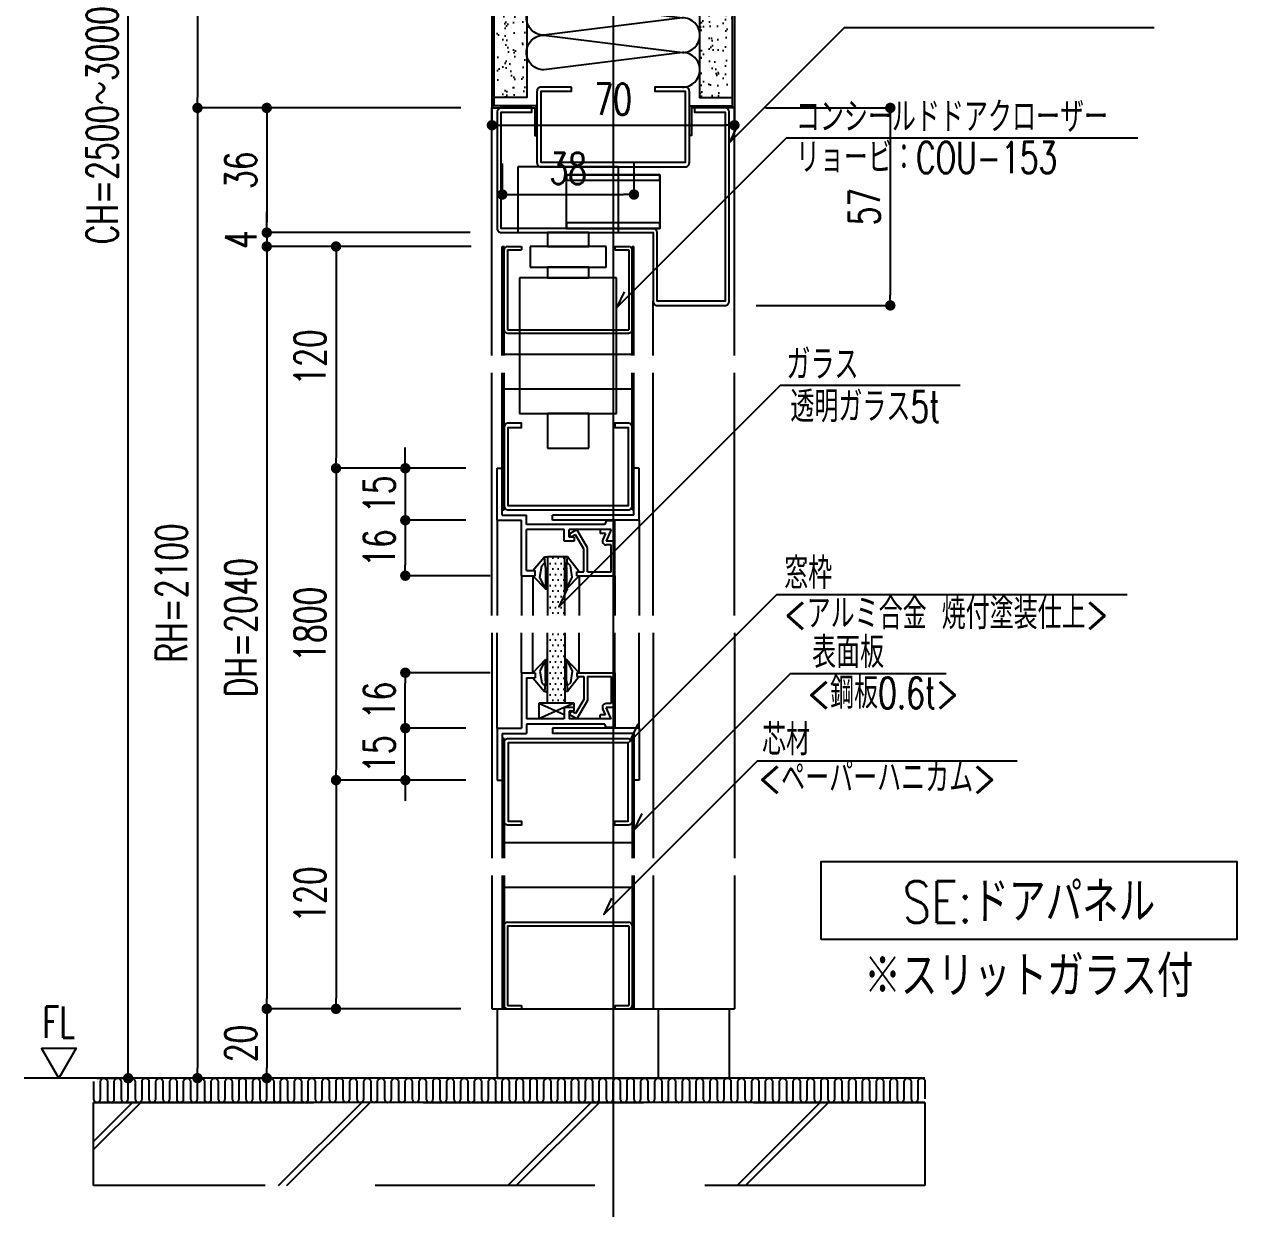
# Model space of a CAD drawing. Extents: x 21 to 47673, y 9 to 26406.
# Drawn here: x 20529.3 to 20879.3, y 17332.4 to 17676.6 of the extents above; entities that cross this region are included whole.
import ezdxf
from ezdxf.enums import TextEntityAlignment as Align

# ---------------------------------------------------------------- set-up
doc = ezdxf.new("R2010")
doc.units = 0
doc.header["$LTSCALE"] = 10
doc.header["$PDMODE"] = 35
doc.header["$PDSIZE"] = 5
doc.linetypes.add('HIDDEN', pattern=[9.525, 6.35, -3.175])
for name, color, linetype in [('_別途', 6, 'Continuous'), ('_基準', 1, 'Continuous'), ('_文字', 3, 'Continuous'), ('_製品', 4, 'Continuous'), ('_製品寸法', 9, 'Continuous')]:
    doc.layers.add(name, color=color, linetype=linetype)
doc.styles.add('OKAMURA', font='simplex8.shx', dxfattribs={"width": 0.7, "bigfont": 'BIGFONT.shx'})
doc.dimstyles.new('OKAMURA-003', dxfattribs={"dimscale": 3, "dimtxt": 3, "dimasz": 1, "dimexe": 0, "dimexo": 3, "dimgap": 1, "dimtad": 1, "dimdec": 3, "dimdsep": 46, "dimtxsty": 'OKAMURA', "dimblk1": 'DOT', "dimblk2": 'DOT', "dimsah": 1, "dimcen": 0, "dimclrd": 9, "dimclre": 9, "dimclrt": 3, "dimadec": 0, "dimazin": 0, "dimtfac": 1, "dimtdec": 3, "dimtix": 1, "dimtmove": 2, "dimatfit": 3, "dimldrblk": 'NONE', "dimfxl": 0, "dimtolj": 1, "dimarcsym": 0})
pattern_1 = [(127.5, (-4866.6654, -2716.763), (-4.8941324, -0.160003), [0, -3.8608, 0, -4.318, 0, -4.1275]), (97.5, (-4866.6654, -2716.763), (-7.168251, 4.495233), [0, -2.0828, 0, -3.4798, 0, -1.3335]), (57.5, (-4866.6654, -2719.887), (-0.014372, 7.9099237), [0, -1.27, 0, -4.572, 0, -5.969]), (47.5, (-4866.6654, -2719.887), (-2.229293, 7.6355645), [0, -0.635, 0, -2.9972, 0, -3.429])]

# ---------------------------------------------------------------- blocks, each defined once
blk = doc.blocks.new('_DOT')
at = {"color": 0, "linetype": 'ByBlock'}
blk.add_line((-0.5, 0), (-1, 0), dxfattribs=at)
at = {"color": 0, "linetype": 'ByBlock', "const_width": 0.5}
blk.add_lwpolyline([(-0.25, 0, 1), (0.25, 0, 1)], format="xyb", close=True, dxfattribs=at)
blk = doc.blocks.new('*D1811')
at = {"layer": '_製品寸法', "color": 9, "lineweight": -2, "transparency": 16777216}
for p, q in [((-43.4, 520), (-120, 520)), ((-120, 517), (-120, 283)), ((-44, 280), (-120, 280))]:
    blk.add_line(p, q, dxfattribs=at)
at = {"layer": 'Defpoints', "color": 0, "transparency": 16777216}
for p in [(-34.4, 520), (-120, 280), (-35, 280)]:
    blk.add_point(p, dxfattribs=at)
at = {"layer": '_製品寸法', "color": 9, "lineweight": -2, "transparency": 16777216, "xscale": 3, "yscale": 3, "zscale": 3}
for p, rotation in [((-120, 520), 90), ((-120, 280), 270)]:
    blk.add_blockref('_DOT', p, dxfattribs=dict(at, rotation=rotation))
blk = doc.blocks.new('_None')
blk = doc.blocks.new('*D1812')
at = {"layer": '_製品寸法', "color": 9, "lineweight": -2, "transparency": 16777216}
for p, q in [((-44, 280), (-120, 280)), ((-120, 277), (-120, 3)), ((-111, 0), (-120, 0))]:
    blk.add_line(p, q, dxfattribs=at)
at = {"layer": 'Defpoints', "color": 0, "transparency": 16777216}
for p in [(-35, 280), (-120, 0), (-120, 0)]:
    blk.add_point(p, dxfattribs=at)
at = {"layer": '_製品寸法', "color": 9, "lineweight": -2, "transparency": 16777216, "xscale": 3, "yscale": 3, "zscale": 3}
for p, rotation in [((-120, 280), 90), ((-120, 0), 270)]:
    blk.add_blockref('_DOT', p, dxfattribs=dict(at, rotation=rotation))
at = {"layer": '_製品寸法', "color": 3, "transparency": 16777216, "insert": (-127.5, 140), "char_height": 9, "attachment_point": 5, "rotation": 90, "style": 'OKAMURA'}
blk.add_mtext('\\A1;RH=2100', dxfattribs=at)
blk = doc.blocks.new('*D1813')
at = {"layer": '_製品寸法', "color": 9, "lineweight": -2, "transparency": 16777216}
for p, q in [((-41, 240), (-100, 240)), ((-100, 237), (-100, 23)), ((-44, 20), (-100, 20))]:
    blk.add_line(p, q, dxfattribs=at)
at = {"layer": 'Defpoints', "color": 0, "transparency": 16777216}
for p in [(-32, 240), (-100, 20), (-35, 20)]:
    blk.add_point(p, dxfattribs=at)
at = {"layer": '_製品寸法', "color": 9, "lineweight": -2, "transparency": 16777216, "xscale": 3, "yscale": 3, "zscale": 3}
for p, rotation in [((-100, 240), 90), ((-100, 20), 270)]:
    blk.add_blockref('_DOT', p, dxfattribs=dict(at, rotation=rotation))
at = {"layer": '_製品寸法', "color": 3, "transparency": 16777216, "insert": (-107.5, 130), "char_height": 9, "attachment_point": 5, "rotation": 90, "style": 'OKAMURA'}
blk.add_mtext('\\A1;DH=2040', dxfattribs=at)
blk = doc.blocks.new('*D1814')
at = {"layer": '_製品寸法', "color": 9, "lineweight": -2, "transparency": 16777216}
for p, q in [((-44, 20), (-100, 20)), ((-100, 17), (-100, 3)), ((-109, 0), (-100, 0))]:
    blk.add_line(p, q, dxfattribs=at)
at = {"layer": 'Defpoints', "color": 0, "transparency": 16777216}
for p in [(-35, 20), (-100, 0), (-100, 0)]:
    blk.add_point(p, dxfattribs=at)
at = {"layer": '_製品寸法', "color": 9, "lineweight": -2, "transparency": 16777216, "xscale": 3, "yscale": 3, "zscale": 3}
for p, rotation in [((-100, 20), 90), ((-100, 0), 270)]:
    blk.add_blockref('_DOT', p, dxfattribs=dict(at, rotation=rotation))
at = {"layer": '_製品寸法', "color": 3, "transparency": 16777216, "insert": (-107.5, 10), "char_height": 9, "attachment_point": 5, "rotation": 90, "style": 'OKAMURA'}
blk.add_mtext('\\A1;20', dxfattribs=at)
blk = doc.blocks.new('*D1815')
at = {"layer": '_製品寸法', "color": 9, "lineweight": -2, "transparency": 16777216}
for p, q in [((-44, 280), (-100, 280)), ((-100, 277), (-100, 247)), ((-41.3, 244), (-100, 244))]:
    blk.add_line(p, q, dxfattribs=at)
at = {"layer": 'Defpoints', "color": 0, "transparency": 16777216}
for p in [(-35, 280), (-100, 244), (-32.3, 244)]:
    blk.add_point(p, dxfattribs=at)
at = {"layer": '_製品寸法', "color": 9, "lineweight": -2, "transparency": 16777216, "xscale": 3, "yscale": 3, "zscale": 3}
for p, rotation in [((-100, 280), 90), ((-100, 244), 270)]:
    blk.add_blockref('_DOT', p, dxfattribs=dict(at, rotation=rotation))
at = {"layer": '_製品寸法', "color": 3, "transparency": 16777216, "insert": (-107.5, 262), "char_height": 9, "attachment_point": 5, "rotation": 90, "style": 'OKAMURA'}
blk.add_mtext('\\A1;36', dxfattribs=at)
blk = doc.blocks.new('*D1816')
at = {"layer": '_製品寸法', "color": 9, "lineweight": -2, "transparency": 16777216}
for p, q in [((-100, 247), (-100, 250)), ((-41.3, 244), (-100, 244)), ((-100, 244), (-100, 240)), ((-41, 240), (-100, 240)), ((-100, 237), (-100, 234))]:
    blk.add_line(p, q, dxfattribs=at)
at = {"layer": 'Defpoints', "color": 0, "transparency": 16777216}
for p in [(-32.3, 244), (-100, 240), (-32, 240)]:
    blk.add_point(p, dxfattribs=at)
at = {"layer": '_製品寸法', "color": 9, "lineweight": -2, "transparency": 16777216, "xscale": 3, "yscale": 3, "zscale": 3}
for p, rotation in [((-100, 244), 270), ((-100, 240), 90)]:
    blk.add_blockref('_DOT', p, dxfattribs=dict(at, rotation=rotation))
at = {"layer": '_製品寸法', "color": 3, "transparency": 16777216, "insert": (-107.5, 242), "char_height": 9, "attachment_point": 5, "rotation": 90, "style": 'OKAMURA'}
blk.add_mtext('\\A1;4', dxfattribs=at)
blk = doc.blocks.new('*D1817')
at = {"layer": '_製品寸法', "color": 9, "lineweight": -2, "transparency": 16777216}
for p, q in [((44, 280), (80, 280)), ((80, 277), (80, 226)), ((41.3, 223), (80, 223))]:
    blk.add_line(p, q, dxfattribs=at)
at = {"layer": 'Defpoints', "color": 0, "transparency": 16777216}
for p in [(35, 280), (32.3, 223), (80, 223)]:
    blk.add_point(p, dxfattribs=at)
at = {"layer": '_製品寸法', "color": 9, "lineweight": -2, "transparency": 16777216, "xscale": 3, "yscale": 3, "zscale": 3}
for p, rotation in [((80, 280), 90), ((80, 223), 270)]:
    blk.add_blockref('_DOT', p, dxfattribs=dict(at, rotation=rotation))
at = {"layer": '_製品寸法', "color": 3, "transparency": 16777216, "insert": (72.5, 251.5), "char_height": 9, "attachment_point": 5, "rotation": 90, "style": 'OKAMURA'}
blk.add_mtext('\\A1;57', dxfattribs=at)
blk = doc.blocks.new('*D1818')
at = {"layer": '_製品寸法', "color": 9, "lineweight": -2, "transparency": 16777216}
for p, q in [((-35, 284), (-35, 275)), ((35, 284), (35, 275)), ((-32, 275), (32, 275))]:
    blk.add_line(p, q, dxfattribs=at)
at = {"layer": 'Defpoints', "color": 0, "transparency": 16777216}
for p in [(-35, 275), (35, 275), (35, 275)]:
    blk.add_point(p, dxfattribs=at)
at = {"layer": '_製品寸法', "color": 9, "lineweight": -2, "transparency": 16777216, "xscale": 3, "yscale": 3, "zscale": 3, "rotation": 180}
blk.add_blockref('_DOT', (-35, 275), dxfattribs=at)
at = {"layer": '_製品寸法', "color": 9, "lineweight": -2, "transparency": 16777216, "xscale": 3, "yscale": 3, "zscale": 3}
blk.add_blockref('_DOT', (35, 275), dxfattribs=at)
at = {"layer": '_製品寸法', "color": 3, "transparency": 16777216, "insert": (0, 282.5), "char_height": 9, "attachment_point": 5, "style": 'OKAMURA'}
blk.add_mtext('\\A1;70', dxfattribs=at)
blk = doc.blocks.new('*D1819')
at = {"layer": '_製品寸法', "color": 9, "lineweight": -2, "transparency": 16777216}
for p, q in [((-32, 264), (-32, 255)), ((6, 264), (6, 255)), ((-29, 255), (3, 255))]:
    blk.add_line(p, q, dxfattribs=at)
at = {"layer": 'Defpoints', "color": 0, "transparency": 16777216}
for p in [(-32, 255), (6, 255), (6, 255)]:
    blk.add_point(p, dxfattribs=at)
at = {"layer": '_製品寸法', "color": 9, "lineweight": -2, "transparency": 16777216, "xscale": 3, "yscale": 3, "zscale": 3, "rotation": 180}
blk.add_blockref('_DOT', (-32, 255), dxfattribs=at)
at = {"layer": '_製品寸法', "color": 9, "lineweight": -2, "transparency": 16777216, "xscale": 3, "yscale": 3, "zscale": 3}
blk.add_blockref('_DOT', (6, 255), dxfattribs=at)
at = {"layer": '_製品寸法', "color": 3, "transparency": 16777216, "insert": (-13, 262.5), "char_height": 9, "attachment_point": 5, "style": 'OKAMURA'}
blk.add_mtext('\\A1;38', dxfattribs=at)
blk = doc.blocks.new('*D1820')
at = {"layer": '_製品寸法', "color": 9, "lineweight": -2, "transparency": 16777216}
for p, q in [((-149, 550), (-140, 550)), ((-140, 2.98), (-140, 547)), ((-149, -0.02), (-140, -0.02))]:
    blk.add_line(p, q, dxfattribs=at)
at = {"layer": 'Defpoints', "color": 0, "transparency": 16777216}
for p in [(-140, 550), (-140, 550), (-140, -0.02)]:
    blk.add_point(p, dxfattribs=at)
at = {"layer": '_製品寸法', "color": 9, "lineweight": -2, "transparency": 16777216, "xscale": 3, "yscale": 3, "zscale": 3}
for p, rotation in [((-140, 550), 90), ((-140, -0.02), 270)]:
    blk.add_blockref('_DOT', p, dxfattribs=dict(at, rotation=rotation))
at = {"layer": '_製品寸法', "color": 3, "transparency": 16777216, "insert": (-147.5, 274.99), "char_height": 9, "attachment_point": 5, "rotation": 90, "style": 'OKAMURA'}
blk.add_mtext('\\A1;CH=2500～3000', dxfattribs=at)
blk = doc.blocks.new('*D1821')
at = {"layer": '_製品寸法', "color": 9, "lineweight": -2, "transparency": 16777216}
for p, q in [((-41, 240), (-80, 240)), ((-80, 237), (-80, 179)), ((-42.5, 176), (-80, 176))]:
    blk.add_line(p, q, dxfattribs=at)
at = {"layer": 'Defpoints', "color": 0, "transparency": 16777216}
for p in [(-32, 240), (-80, 176), (-33.5, 176)]:
    blk.add_point(p, dxfattribs=at)
at = {"layer": '_製品寸法', "color": 9, "lineweight": -2, "transparency": 16777216, "xscale": 3, "yscale": 3, "zscale": 3}
for p, rotation in [((-80, 240), 90), ((-80, 176), 270)]:
    blk.add_blockref('_DOT', p, dxfattribs=dict(at, rotation=rotation))
at = {"layer": '_製品寸法', "color": 3, "transparency": 16777216, "insert": (-87.5, 208), "char_height": 9, "attachment_point": 5, "rotation": 90, "style": 'OKAMURA'}
blk.add_mtext('\\A1;120', dxfattribs=at)
blk = doc.blocks.new('*D1822')
at = {"layer": '_製品寸法', "color": 9, "lineweight": -2, "transparency": 16777216}
for p, q in [((-42.5, 176), (-80, 176)), ((-80, 173), (-80, 89)), ((-42.5, 86), (-80, 86))]:
    blk.add_line(p, q, dxfattribs=at)
at = {"layer": 'Defpoints', "color": 0, "transparency": 16777216}
for p in [(-33.5, 176), (-80, 86), (-33.5, 86)]:
    blk.add_point(p, dxfattribs=at)
at = {"layer": '_製品寸法', "color": 9, "lineweight": -2, "transparency": 16777216, "xscale": 3, "yscale": 3, "zscale": 3}
for p, rotation in [((-80, 176), 90), ((-80, 86), 270)]:
    blk.add_blockref('_DOT', p, dxfattribs=dict(at, rotation=rotation))
at = {"layer": '_製品寸法', "color": 3, "transparency": 16777216, "insert": (-87.5, 131), "char_height": 9, "attachment_point": 5, "rotation": 90, "style": 'OKAMURA'}
blk.add_mtext('\\A1;1800', dxfattribs=at)
blk = doc.blocks.new('*D1823')
at = {"layer": '_製品寸法', "color": 9, "lineweight": -2, "transparency": 16777216}
for p, q in [((-42.5, 86), (-80, 86)), ((-80, 83), (-80, 23)), ((-44, 20), (-80, 20))]:
    blk.add_line(p, q, dxfattribs=at)
at = {"layer": 'Defpoints', "color": 0, "transparency": 16777216}
for p in [(-33.5, 86), (-80, 20), (-35, 20)]:
    blk.add_point(p, dxfattribs=at)
at = {"layer": '_製品寸法', "color": 9, "lineweight": -2, "transparency": 16777216, "xscale": 3, "yscale": 3, "zscale": 3}
for p, rotation in [((-80, 86), 90), ((-80, 20), 270)]:
    blk.add_blockref('_DOT', p, dxfattribs=dict(at, rotation=rotation))
at = {"layer": '_製品寸法', "color": 3, "transparency": 16777216, "insert": (-87.5, 53), "char_height": 9, "attachment_point": 5, "rotation": 90, "style": 'OKAMURA'}
blk.add_mtext('\\A1;120', dxfattribs=at)
blk = doc.blocks.new('*D1824')
at = {"layer": '_製品寸法', "color": 9, "lineweight": -2, "transparency": 16777216}
for p, q in [((-60, 179), (-60, 182)), ((-42.5, 176), (-60, 176)), ((-60, 176), (-60, 161)), ((-42.5, 161), (-60, 161)), ((-60, 158), (-60, 155))]:
    blk.add_line(p, q, dxfattribs=at)
at = {"layer": 'Defpoints', "color": 0, "transparency": 16777216}
for p in [(-33.5, 176), (-60, 161), (-33.5, 161)]:
    blk.add_point(p, dxfattribs=at)
at = {"layer": '_製品寸法', "color": 9, "lineweight": -2, "transparency": 16777216, "xscale": 3, "yscale": 3, "zscale": 3}
for p, rotation in [((-60, 176), 270), ((-60, 161), 90)]:
    blk.add_blockref('_DOT', p, dxfattribs=dict(at, rotation=rotation))
at = {"layer": '_製品寸法', "color": 3, "transparency": 16777216, "insert": (-67.5, 168.5), "char_height": 9, "attachment_point": 5, "rotation": 90, "style": 'OKAMURA'}
blk.add_mtext('\\A1;15', dxfattribs=at)
blk = doc.blocks.new('*D1825')
at = {"layer": '_製品寸法', "color": 9, "lineweight": -2, "transparency": 16777216}
for p, q in [((-42.5, 161), (-60, 161)), ((-60, 158), (-60, 148)), ((-35.5, 145), (-60, 145))]:
    blk.add_line(p, q, dxfattribs=at)
at = {"layer": 'Defpoints', "color": 0, "transparency": 16777216}
for p in [(-33.5, 161), (-60, 145), (-26.5, 145)]:
    blk.add_point(p, dxfattribs=at)
at = {"layer": '_製品寸法', "color": 9, "lineweight": -2, "transparency": 16777216, "xscale": 3, "yscale": 3, "zscale": 3}
for p, rotation in [((-60, 161), 90), ((-60, 145), 270)]:
    blk.add_blockref('_DOT', p, dxfattribs=dict(at, rotation=rotation))
at = {"layer": '_製品寸法', "color": 3, "transparency": 16777216, "insert": (-67.5, 153), "char_height": 9, "attachment_point": 5, "rotation": 90, "style": 'OKAMURA'}
blk.add_mtext('\\A1;16', dxfattribs=at)
blk = doc.blocks.new('*D1826')
at = {"layer": '_製品寸法', "color": 9, "lineweight": -2, "transparency": 16777216}
for p, q in [((-60, 104), (-60, 107)), ((-42.5, 101), (-60, 101)), ((-60, 86), (-60, 101)), ((-42.5, 86), (-60, 86)), ((-60, 83), (-60, 80))]:
    blk.add_line(p, q, dxfattribs=at)
at = {"layer": 'Defpoints', "color": 0, "transparency": 16777216}
for p in [(-60, 101), (-33.5, 101), (-33.5, 86)]:
    blk.add_point(p, dxfattribs=at)
at = {"layer": '_製品寸法', "color": 9, "lineweight": -2, "transparency": 16777216, "xscale": 3, "yscale": 3, "zscale": 3}
for p, rotation in [((-60, 101), 270), ((-60, 86), 90)]:
    blk.add_blockref('_DOT', p, dxfattribs=dict(at, rotation=rotation))
at = {"layer": '_製品寸法', "color": 3, "transparency": 16777216, "insert": (-67.5, 93.5), "char_height": 9, "attachment_point": 5, "rotation": 90, "style": 'OKAMURA'}
blk.add_mtext('\\A1;15', dxfattribs=at)
blk = doc.blocks.new('*D1827')
at = {"layer": '_製品寸法', "color": 9, "lineweight": -2, "transparency": 16777216}
for p, q in [((-35.5, 117), (-60, 117)), ((-60, 104), (-60, 114)), ((-42.5, 101), (-60, 101))]:
    blk.add_line(p, q, dxfattribs=at)
at = {"layer": 'Defpoints', "color": 0, "transparency": 16777216}
for p in [(-60, 117), (-26.5, 117), (-33.5, 101)]:
    blk.add_point(p, dxfattribs=at)
at = {"layer": '_製品寸法', "color": 9, "lineweight": -2, "transparency": 16777216, "xscale": 3, "yscale": 3, "zscale": 3}
for p, rotation in [((-60, 117), 90), ((-60, 101), 270)]:
    blk.add_blockref('_DOT', p, dxfattribs=dict(at, rotation=rotation))
at = {"layer": '_製品寸法', "color": 3, "transparency": 16777216, "insert": (-67.5, 109), "char_height": 9, "attachment_point": 5, "rotation": 90, "style": 'OKAMURA'}
blk.add_mtext('\\A1;16', dxfattribs=at)
blk = doc.blocks.new('床仕上ｶｰﾍﾟｯﾄ')
at = {"linetype": 'ByBlock', "lineweight": -2}
h = blk.add_hatch(dxfattribs=at)
h.set_pattern_fill('JIS_LC_8', color=0, scale=6, style=0)
h.set_pattern_definition([(45, (-398.12, -548.723), (-33.0926, 33.0926), []), (45, (-395.72, -548.723), (-33.0926, 33.0926), [])])
h.paths.add_polyline_path([(-150, -7), (90, -7), (90, -31), (-150, -31)])
at = {"color": 0, "linetype": 'ByBlock', "lineweight": -2}
for p, q in [((90, 0), (-170, 0)), ((90, -7), (-150, -7))]:
    blk.add_line(p, q, dxfattribs=at)
blk.add_lwpolyline([(-150, -1), (-150, -6, 0.414214), (-149, -7, 0.414214), (-148, -6), (-148, -1, -0.414214), (-147, 0, -0.414214), (-146, -1), (-146, -6, 0.414214), (-145, -7, 0.414214), (-144, -6), (-144, -1, -0.414214), (-143, 0, -0.414214), (-142, -1), (-142, -6, 0.414214), (-141, -7, 0.414214), (-140, -6), (-140, -1, -0.414214), (-139, 0, -0.414214), (-138, -1), (-138, -6, 0.414214), (-137, -7, 0.414214), (-136, -6), (-136, -1, -0.414214), (-135, 0, -0.414214), (-134, -1), (-134, -6, 0.414214), (-133, -7, 0.414214), (-132, -6), (-132, -1, -0.414214), (-131, 0, -0.414214), (-130, -1), (-130, -6, 0.414214), (-129, -7, 0.414214), (-128, -6), (-128, -1, -0.414214), (-127, 0, -0.414214), (-126, -1), (-126, -6, 0.414214), (-125, -7, 0.414214), (-124, -6), (-124, -1, -0.414214), (-123, 0, -0.414214), (-122, -1), (-122, -6, 0.414214), (-121, -7, 0.414214), (-120, -6), (-120, -1, -0.414214), (-119, 0, -0.414214), (-118, -1), (-118, -6, 0.414214), (-117, -7, 0.414214), (-116, -6), (-116, -1, -0.414214), (-115, 0, -0.414214), (-114, -1), (-114, -6, 0.414214), (-113, -7, 0.414214), (-112, -6), (-112, -1, -0.414214), (-111, 0, -0.414214), (-110, -1), (-110, -6, 0.414214), (-109, -7, 0.414214), (-108, -6), (-108, -1, -0.414214), (-107, 0, -0.414214), (-106, -1), (-106, -6, 0.414214), (-105, -7, 0.414214), (-104, -6), (-104, -1, -0.414214), (-103, 0, -0.414214), (-102, -1), (-102, -6, 0.414214), (-101, -7, 0.414214), (-100, -6), (-100, -1, -0.414214), (-99, 0, -0.414214), (-98, -1), (-98, -6, 0.414214), (-97, -7, 0.414214), (-96, -6), (-96, -1, -0.414214), (-95, 0, -0.414214), (-94, -1), (-94, -6, 0.414214), (-93, -7, 0.414214), (-92, -6), (-92, -1, -0.414214), (-91, 0, -0.414214), (-90, -1), (-90, -6, 0.414214), (-89, -7, 0.414214), (-88, -6), (-88, -1, -0.414214), (-87, 0, -0.414214), (-86, -1), (-86, -6, 0.414214), (-85, -7, 0.414214), (-84, -6), (-84, -1, -0.414214), (-83, 0, -0.414214), (-82, -1), (-82, -6, 0.414214), (-81, -7, 0.414214), (-80, -6), (-80, -1, -0.414214), (-79, 0, -0.414214), (-78, -1), (-78, -6, 0.414214), (-77, -7, 0.414214), (-76, -6), (-76, -1, -0.414214), (-75, 0, -0.414214), (-74, -1), (-74, -6, 0.414214), (-73, -7, 0.414214), (-72, -6), (-72, -1, -0.414214), (-71, 0, -0.414214), (-70, -1), (-70, -6, 0.414214), (-69, -7, 0.414214), (-68, -6), (-68, -1, -0.414214), (-67, 0, -0.414214), (-66, -1), (-66, -6, 0.414214), (-65, -7, 0.414214), (-64, -6), (-64, -1, -0.414214), (-63, 0, -0.414214), (-62, -1), (-62, -6, 0.414214), (-61, -7, 0.414214), (-60, -6), (-60, -1, -0.414214), (-59, 0, -0.414214), (-58, -1), (-58, -6, 0.414214), (-57, -7, 0.414214), (-56, -6), (-56, -1, -0.414214), (-55, 0, -0.414214), (-54, -1), (-54, -6, 0.414214), (-53, -7, 0.414214), (-52, -6), (-52, -1, -0.414214), (-51, 0, -0.414214), (-50, -1), (-50, -6, 0.414214), (-49, -7, 0.414214), (-48, -6), (-48, -1, -0.414214), (-47, 0, -0.414214), (-46, -1), (-46, -6, 0.414214), (-45, -7, 0.414214), (-44, -6), (-44, -1, -0.414214), (-43, 0, -0.414214), (-42, -1), (-42, -6, 0.414214), (-41, -7, 0.414214), (-40, -6), (-40, -1, -0.414214), (-39, 0, -0.414214), (-38, -1), (-38, -6, 0.414214), (-37, -7, 0.414214), (-36, -6), (-36, -1, -0.414214), (-35, 0, -0.414214), (-34, -1), (-34, -6, 0.414214), (-33, -7, 0.414214), (-32, -6), (-32, -1, -0.414214), (-31, 0, -0.414214), (-30, -1), (-30, -6, 0.414214), (-29, -7, 0.414214), (-28, -6), (-28, -1, -0.414214), (-27, 0, -0.414214), (-26, -1), (-26, -6, 0.414214), (-25, -7, 0.414214), (-24, -6), (-24, -1, -0.414214), (-23, 0, -0.414214), (-22, -1), (-22, -6, 0.414214), (-21, -7, 0.414214), (-20, -6), (-20, -1, -0.414214), (-19, 0, -0.414214), (-18, -1), (-18, -6, 0.414214), (-17, -7, 0.414214), (-16, -6), (-16, -1, -0.414214), (-15, 0, -0.414214), (-14, -1), (-14, -6, 0.414214), (-13, -7, 0.414214), (-12, -6), (-12, -1, -0.414214), (-11, 0, -0.414214), (-10, -1), (-10, -6, 0.414214), (-9, -7, 0.414214), (-8, -6), (-8, -1, -0.414214), (-7, 0, -0.414214), (-6, -1), (-6, -6, 0.414214), (-5, -7, 0.414214), (-4, -6), (-4, -1, -0.414214), (-3, 0, -0.414214), (-2, -1), (-2, -6, 0.414214), (-1, -7, 0.414214), (0, -6), (0, -1, -0.414214), (1, 0, -0.414214), (2, -1), (2, -6, 0.414214), (3, -7, 0.414214), (4, -6), (4, -1, -0.414214), (5, 0, -0.414214), (6, -1), (6, -6, 0.414214), (7, -7, 0.414214), (8, -6), (8, -1, -0.414214), (9, 0, -0.414214), (10, -1), (10, -6, 0.414214), (11, -7, 0.414214), (12, -6), (12, -1, -0.414214), (13, 0, -0.414214), (14, -1), (14, -6, 0.414214), (15, -7, 0.414214), (16, -6), (16, -1, -0.414214), (17, 0, -0.414214), (18, -1), (18, -6, 0.414214), (19, -7, 0.414214), (20, -6), (20, -1, -0.414214), (21, 0, -0.414214), (22, -1), (22, -6, 0.414214), (23, -7, 0.414214), (24, -6), (24, -1, -0.414214), (25, 0, -0.414214), (26, -1), (26, -6, 0.414214), (27, -7, 0.414214), (28, -6), (28, -1, -0.414214), (29, 0, -0.414214), (30, -1), (30, -6, 0.414214), (31, -7, 0.414214), (32, -6), (32, -1, -0.414214), (33, 0, -0.414214), (34, -1), (34, -6, 0.414214), (35, -7, 0.414214), (36, -6), (36, -1, -0.414214), (37, 0, -0.414214), (38, -1), (38, -6, 0.414214), (39, -7, 0.414214), (40, -6), (40, -1, -0.414214), (41, 0, -0.414214), (42, -1), (42, -6, 0.414214), (43, -7, 0.414214), (44, -6), (44, -1, -0.414214), (45, 0, -0.414214), (46, -1), (46, -6, 0.414214), (47, -7, 0.414214), (48, -6), (48, -1, -0.414214), (49, 0, -0.414214), (50, -1), (50, -6, 0.414214), (51, -7, 0.414214), (52, -6), (52, -1, -0.414214), (53, 0, -0.414214), (54, -1), (54, -6, 0.414214), (55, -7, 0.414214), (56, -6), (56, -1, -0.414214), (57, 0, -0.414214), (58, -1), (58, -6, 0.414214), (59, -7, 0.414214), (60, -6), (60, -1, -0.414214), (61, 0, -0.414214), (62, -1), (62, -6, 0.414214), (63, -7, 0.414214), (64, -6), (64, -1, -0.414214), (65, 0, -0.414214), (66, -1), (66, -6, 0.414214), (67, -7, 0.414214), (68, -6), (68, -1, -0.414214), (69, 0, -0.414214), (70, -1), (70, -6, 0.414214), (71, -7, 0.414214), (72, -6), (72, -1, -0.414214), (73, 0, -0.414214), (74, -1), (74, -6, 0.414214), (75, -7, 0.414214), (76, -6), (76, -1, -0.414214), (77, 0, -0.414214), (78, -1), (78, -6, 0.414214), (79, -7, 0.414214), (80, -6), (80, -1, -0.414214), (81, 0, -0.414214), (82, -1), (82, -6, 0.414214), (83, -7, 0.414214), (84, -6), (84, -1, -0.414214), (85, 0, -0.414214), (86, -1), (86, -6, 0.414214), (87, -7, 0.414214), (88, -6), (88, -1, -0.414214), (89, 0, -0.414214), (90, -1), (90, -6)], format="xyb", dxfattribs=at)
at = {"layer": 'Defpoints', "color": 135, "linetype": 'HIDDEN'}
blk.add_lwpolyline([(-150, -7), (90, -7), (90, -31), (-150, -31)], close=True, dxfattribs=at)
blk = doc.blocks.new('A$C4D9F0101')
at = {"layer": '_製品'}
blk.add_lwpolyline([(10, 23), (1.2, 23, 0.414214), (0, 21.8), (0, 1.2, 0.414214), (1.2, 0), (42.8, 0, 0.414214), (44, 1.2), (44, 21.8, 0.414214), (42.8, 23), (34, 23), (34, 21.8), (42.8, 21.8), (42.8, 1.2), (1.2, 1.2), (1.2, 21.8), (10, 21.8)], format="xyb", close=True, dxfattribs=at)
blk = doc.blocks.new('A$C04476BE7')
for p, q in [((-1.5, -15), (-1.5, 0)), ((-1.5, 0), (0, 0)), ((0, -13.5), (0, 0)), ((38, -13.5), (38, 0)), ((39.5, 0), (38, 0)), ((39.5, -15), (39.5, 0)), ((0, -13.5), (7, -13.5)), ((7, -16.2), (7, -13.5)), ((38, -13.5), (14.5, -13.5)), ((14.5, -15), (14.5, -13.5)), ((-1.5, -15), (5.5, -15)), ((5.5, -31), (5.5, -15)), ((29.58, -16.2), (7, -16.2)), ((39.5, -15), (14.5, -15)), ((30, -15.2), (29.58, -16.2)), ((32.5, -15.2), (30, -15.2)), ((32.5, -31), (32.5, -15.2)), ((17.84, -17.7), (7, -17.7)), ((7, -29.5), (7, -17.7)), ((17.84, -21), (17.84, -17.7)), ((20.71, -21), (17.84, -21)), ((31.4, -17.7), (19.34, -17.7)), ((21.5, -17.7), (19.34, -18.97)), ((19.34, -19.91), (19.34, -17.7)), ((19.9, -19.91), (19.34, -18.97)), ((20.71, -19.91), (19.34, -19.91)), ((21.11, -19.21), (19.9, -19.91)), ((20.71, -19.91), (20.71, -21)), ((23.5, -23.28), (21.11, -19.21)), ((24.6, -22.98), (21.5, -17.7)), ((28.21, -17.7), (28.21, -18.8)), ((29.74, -18.8), (28.21, -18.8)), ((29.74, -18.8), (28.99, -20.57)), ((31.4, -17.7), (30, -21)), ((32.5, -21), (30, -21)), ((23.5, -29.9), (23.5, -23.28)), ((24.6, -29.9), (24.6, -22.98)), ((31.4, -22.1), (30, -22.1)), ((31.4, -29.9), (31.4, -22.1)), ((8.83, -29.5), (12.19, -25.59)), ((11.36, -28.12), (12.35, -27.13)), ((12.5, -28.66), (12.19, -25.59)), ((18.5, -28.66), (18.81, -25.59)), ((19.64, -28.12), (18.65, -27.13)), ((22.17, -29.9), (18.81, -25.59)), ((5.5, -31), (9.5, -31)), ((7, -29.5), (9.5, -29.5)), ((8.79, -31), (12.5, -34.77)), ((9.5, -31), (9.5, -29.5)), ((10.86, -31.4), (11.36, -28.12)), ((12.5, -34.77), (10.86, -31.4)), ((22.21, -31), (18.5, -34.77)), ((18.5, -34.77), (20.14, -31.4)), ((20.14, -31.4), (19.64, -28.12)), ((21.5, -29.9), (23.5, -29.9)), ((21.5, -31), (21.5, -29.9)), ((21.5, -31), (32.5, -31)), ((24.6, -29.9), (31.4, -29.9))]:
    blk.add_line(p, q)
blk.add_arc((30, -21), 1.1, 157.0113, 270)
blk = doc.blocks.new('A$C273170C1')
for p, q in [((8.79, 31), (12.5, 34.77)), ((12.5, 34.77), (10.86, 31.4)), ((22.21, 31), (18.5, 34.77)), ((18.5, 34.77), (20.14, 31.4)), ((5.5, 31), (5.5, 15)), ((5.5, 31), (9.5, 31)), ((7, 29.5), (7, 17.7)), ((7, 29.5), (9.5, 29.5)), ((8.83, 29.5), (12.19, 25.59)), ((9.5, 31), (9.5, 29.5)), ((10.86, 31.4), (11.36, 28.12)), ((11.36, 28.12), (12.35, 27.13)), ((12.5, 28.66), (12.19, 25.59)), ((18.5, 28.66), (18.81, 25.59)), ((19.64, 28.12), (18.65, 27.13)), ((22.17, 29.9), (18.81, 25.59)), ((20.14, 31.4), (19.64, 28.12)), ((21.5, 31), (32.5, 31)), ((21.5, 31), (21.5, 29.9)), ((21.5, 29.9), (23.5, 29.9)), ((23.5, 29.9), (23.5, 23.28)), ((24.6, 29.9), (31.4, 29.9)), ((24.6, 29.9), (24.6, 22.98)), ((31.4, 29.9), (31.4, 22.1)), ((32.5, 31), (32.5, 15.2)), ((10.5, 22.2), (17.84, 18.96)), ((10.5, 22.2), (10.5, 17.7)), ((20.71, 22.2), (10.5, 22.2)), ((17.84, 21), (17.84, 17.7)), ((20.71, 21), (17.84, 21)), ((20.71, 22.2), (17.98, 21)), ((20.71, 19.91), (20.71, 22.2)), ((23.5, 23.28), (21.11, 19.21)), ((24.6, 22.98), (21.5, 17.7)), ((31.4, 22.1), (30, 22.1)), ((31.4, 17.7), (30, 21)), ((32.5, 21), (30, 21)), ((17.84, 17.7), (7, 17.7)), ((17.84, 20.94), (10.5, 17.7)), ((20.71, 19.91), (19.34, 19.91)), ((19.9, 19.91), (19.34, 18.97)), ((19.34, 19.91), (19.34, 17.7)), ((21.5, 17.7), (19.34, 18.97)), ((31.4, 17.7), (19.34, 17.7)), ((21.11, 19.21), (19.9, 19.91)), ((29.74, 18.8), (28.21, 18.8)), ((28.21, 17.7), (28.21, 18.8)), ((29.74, 18.8), (28.99, 20.57)), ((-1.5, 15), (-1.5, 0)), ((-1.5, 15), (5.5, 15)), ((29.58, 16.2), (7, 16.2)), ((7, 16.2), (7, 13.5)), ((39.5, 15), (14.5, 15)), ((14.5, 15), (14.5, 13.5)), ((30, 15.2), (29.58, 16.2)), ((32.5, 15.2), (30, 15.2)), ((39.5, 15), (39.5, 0)), ((0, 13.5), (0, 0)), ((0, 13.5), (7, 13.5)), ((38, 13.5), (14.5, 13.5)), ((38, 13.5), (38, 0)), ((-1.5, 0), (0, 0)), ((39.5, 0), (38, 0))]:
    blk.add_line(p, q)
blk.add_arc((30, 21), 1.1, 90, 202.9887)
blk = doc.blocks.new('CUA SURIT_THAP')
at = {"layer": '_製品'}
h = blk.add_hatch(dxfattribs=at)
h.set_pattern_fill('AR-SAND', color=256, scale=0.1, angle=90, style=0)
h.set_pattern_definition(pattern_1)
edge = h.paths.add_edge_path()
edge.add_line((-24.9, 314.5), (-24.9, 283))
edge.add_line((-24.9, 283), (-34.4, 283))
edge.add_line((-34.4, 283), (-34.4, 314.5))
h = blk.add_hatch(dxfattribs=at)
h.set_pattern_fill('AR-SAND', color=256, scale=0.1, angle=90, style=0)
h.set_pattern_definition(pattern_1)
edge = h.paths.add_edge_path()
edge.add_line((24.9, 314.5), (24.9, 283))
edge.add_line((24.9, 283), (34.4, 283))
edge.add_line((34.4, 283), (34.4, 314.5))
h = blk.add_hatch(dxfattribs=at)
h.set_pattern_fill('DOTS', color=256, angle=180, style=0)
h.set_pattern_definition([(7e-15, (-37.3665, -1729.0516), (0.79375, 1.5875), [0, -1.5875])])
edge = h.paths.add_edge_path()
edge.add_line((-14, 133.5), (-14, 150.41))
edge.add_line((-14, 150.41), (-19, 150.41))
edge.add_line((-19, 150.41), (-19, 133.5))
h = blk.add_hatch(dxfattribs=at)
h.set_pattern_fill('DOTS', color=256, angle=180, style=0)
h.set_pattern_definition([(7e-15, (-37.3665, 1481.0743), (0.79375, -1.5875), [0, -1.5875])])
edge = h.paths.add_edge_path()
edge.add_line((-14, 128.5), (-14, 108.2))
edge.add_line((-14, 108.2), (-19, 108.2))
edge.add_line((-19, 108.2), (-19, 128.5))
for p, q in [((-35, 280), (-22.8, 280)), ((-35, 208.5), (-35, 280)), ((35, 280), (22.8, 280)), ((35, 208.5), (35, 280)), ((-32, 240), (-31.5, 240)), ((-32, 208.5), (-32, 240)), ((-31.5, 208.5), (-31.5, 240)), ((-30.5, 240), (-26.5, 240)), ((-30.5, 239), (-30.5, 216)), ((-30.5, 239), (-26.5, 239)), ((-26.5, 240), (-26.5, 239)), ((0.5, 240), (4.5, 240)), ((0.5, 240), (0.5, 239)), ((0.5, 239), (4.5, 239)), ((4.5, 239), (4.5, 216)), ((5.5, 240), (6, 240)), ((5.5, 208.5), (5.5, 240)), ((6, 208.5), (6, 240)), ((11.5, 208.5), (11.5, 224.2)), ((-30.5, 216), (4.5, 216)), ((-30.5, 215), (4.5, 215)), ((5.5, 208.8), (-31.5, 208.8)), ((-35, 133.5), (-35, 203.5)), ((-32, 164), (-32, 203.5)), ((-31.5, 164), (-31.5, 203.5)), ((5.5, 164), (5.5, 203.5)), ((6, 164), (6, 203.5)), ((11.5, 133.5), (11.5, 203.5)), ((35, 133.5), (35, 203.5)), ((5.5, 198.8), (-31.3, 198.8)), ((-33.5, 161), (-33.5, 133.5)), ((-32, 164), (-31.5, 164)), ((6, 164), (5.5, 164)), ((7.5, 161), (7.5, 133.5)), ((-19.81, 150.41), (-19, 150.41)), ((-19.5, 147.34), (-19.5, 141.23)), ((-13.19, 150.41), (-14, 150.41)), ((-13.5, 147.34), (-13.5, 141.23)), ((-26.5, 145), (-26.5, 133.5)), ((-23.21, 145), (-23.21, 133.5)), ((-9.79, 145), (-9.79, 133.5)), ((0.5, 145), (0.5, 133.5)), ((-19.5, 141.23), (-19, 141.23)), ((-13.5, 141.23), (-14, 141.23)), ((-35, 128.5), (-35, 63.5)), ((-33.5, 101), (-33.5, 128.5)), ((-26.5, 117), (-26.5, 128.5)), ((-23.21, 117), (-23.21, 128.5)), ((-9.79, 117), (-9.79, 128.5)), ((0.5, 117), (0.5, 128.5)), ((7.5, 101), (7.5, 128.5)), ((11.5, 128.5), (11.5, 63.5)), ((35, 128.5), (35, 63.5)), ((-19.5, 114.66), (-19.5, 120.77)), ((-19.5, 120.77), (-19, 120.77)), ((-13.5, 120.77), (-14, 120.77)), ((-13.5, 114.66), (-13.5, 120.77)), ((-19.81, 111.59), (-19, 111.59)), ((-13.19, 111.59), (-14, 111.59)), ((-32, 98), (-32, 63.5)), ((-31.5, 98), (-32, 98)), ((-31.5, 98), (-31.5, 63.5)), ((5.5, 98), (5.5, 63.5)), ((5.5, 98), (6, 98)), ((6, 98), (6, 63.5)), ((-31.5, 68), (5.5, 68)), ((-35, 58.5), (-35, 20)), ((-32, 58.5), (-32, 20)), ((-31.5, 58.5), (-31.5, 20)), ((5.5, 58.5), (5.5, 20)), ((6, 58.5), (6, 20)), ((11.5, 58.5), (11.5, 20)), ((35, 58.5), (35, 20)), ((5.5, 55), (-31.5, 55)), ((-30.5, 45), (4.5, 45)), ((-30.5, 44), (-30.5, 21)), ((-30.5, 44), (4.5, 44)), ((4.5, 44), (4.5, 21)), ((-30.5, 21), (-26.5, 21)), ((-26.5, 21), (-26.5, 20)), ((0.5, 21), (4.5, 21)), ((0.5, 21), (0.5, 20)), ((-35, 20), (35, 20)), ((-33.5, 20), (-33.5, 0)), ((13, 20), (13, 0)), ((33.5, 20), (33.5, 0)), ((-33.5, 0), (33.5, 0))]:
    blk.add_line(p, q, dxfattribs=at)
for points in [[(-35, 314.5), (-35, 280.6, 0.414214), (-34.4, 280), (-22.6, 280), (-22.6, 272), (-22, 272), (-22, 280, 0.414214), (-22.6, 280.6), (-34.4, 280.6), (-34.4, 314.5)], [(35, 314.5), (35, 280.6, -0.414214), (34.4, 280), (22.6, 280), (22.6, 272), (22, 272), (22, 280, -0.414214), (22.6, 280.6), (34.4, 280.6), (34.4, 314.5)]]:
    blk.add_lwpolyline(points, format="xyb", dxfattribs=at)
for points in [[(-24.9, 314.5), (-24.9, 283), (-34.4, 283), (-34.4, 314.5)], [(24.9, 314.5), (24.9, 283), (34.4, 283), (34.4, 314.5)], [(-14, 133.5), (-14, 150.41), (-19, 150.41), (-19, 133.5)], [(-14, 128.5), (-14, 108.2), (-19, 108.2), (-19, 128.5)]]:
    blk.add_lwpolyline(points, dxfattribs=at)
at = {"layer": '_製品', "ltscale": 0.5}
for points in [[(20, 296), (20, 296, 0.414214), (25, 301), (25, 301, 0.414214), (20, 306), (20, 306), (-20, 301), (-20, 301, -0.414214), (-25, 306), (-25, 306, -0.414214), (-20, 311), (-20, 311), (20, 306)], [(20, 286), (20, 286, 0.414214), (25, 291), (25, 291, 0.414214), (20, 296), (20, 296), (-20, 291), (-20, 291, -0.414214), (-25, 296), (-25, 296, -0.414214), (-20, 301), (-20, 301), (20, 296)]]:
    blk.add_lwpolyline(points, format="xyb", dxfattribs=at)
at = {"layer": '_製品'}
for points in [[(11.5, 245.2), (-32.3, 245.2), (-32.3, 278.8), (-23.5, 278.8), (-23.5, 280), (-32.3, 280, 0.414214), (-33.5, 278.8), (-33.5, 245.2, 0.414214), (-32.3, 244), (11.5, 244), (11.5, 224.2, 0.414214), (12.7, 223), (32.3, 223, 0.414214), (33.5, 224.2), (33.5, 278.8, 0.414214), (32.3, 280), (23.5, 280), (23.5, 278.8), (32.3, 278.8), (32.3, 224.2), (12.7, 224.2), (12.7, 244, 0.414214)], [(-31.5, 187.8), (-31.5, 165.2, 0.414214), (-30.3, 164), (4.3, 164, 0.414214), (5.5, 165.2), (5.5, 187.8, 0.414214), (4.3, 189), (0.5, 189), (0.5, 187.8), (4.3, 187.8), (4.3, 165.2), (-30.3, 165.2), (-30.3, 187.8), (-26.5, 187.8), (-26.5, 189), (-30.3, 189, 0.414214)], [(-31.5, 74.2), (-31.5, 96.8, -0.414214), (-30.3, 98), (4.3, 98, -0.414214), (5.5, 96.8), (5.5, 74.2, -0.414214), (4.3, 73), (0.5, 73), (0.5, 74.2), (4.3, 74.2), (4.3, 96.8), (-30.3, 96.8), (-30.3, 74.2), (-26.5, 74.2), (-26.5, 73), (-30.3, 73, -0.414214)]]:
    blk.add_lwpolyline(points, format="xyb", close=True, dxfattribs=at)
at = {"layer": '_製品', "linetype": 'HIDDEN'}
for points in [[(-27.5, 244), (1.5, 244), (1.5, 263), (-27.5, 263)], [(-13.5, 259.1), (13.5, 259.1), (13.5, 260.7), (-13.5, 260.7)], [(-19, 240), (-7, 240), (-7, 244), (-19, 244)], [(-24, 234), (-2, 234), (-2, 240), (-24, 240)], [(-27, 191.8), (1, 191.8), (1, 231), (-27, 231)], [(-19, 231), (-7, 231), (-7, 234), (-19, 234)], [(-19, 181.8), (-7, 181.8), (-7, 191.8), (-19, 191.8)]]:
    blk.add_lwpolyline(points, close=True, dxfattribs=at)
at = {"layer": '_製品'}
for points in [[(-13.5, 260.7), (13.5, 260.7), (13.5, 245.2), (-13.5, 245.2)], [(13.5, 246.8), (-13.5, 246.8), (-13.5, 245.2), (13.5, 245.2)]]:
    blk.add_lwpolyline(points, close=True, dxfattribs=at)
for centre, start, end in [((-30.5, 239), 90, 180.003), ((4.5, 239), 0, 89.997), ((-30.5, 216), 180, 270.003), ((4.5, 216), 270, 359.997), ((-30.5, 44), 90, 180.003), ((4.5, 44), 0, 89.997), ((-30.5, 21), 180, 270.003), ((4.5, 21), 270, 359.997)]:
    blk.add_arc(centre, 1, start, end, dxfattribs=at)
for name, p in [('A$C4D9F0101', (-22, 263)), ('A$C04476BE7', (-32, 176)), ('A$C273170C1', (-32, 86))]:
    blk.add_blockref(name, p, dxfattribs=at)
blk = doc.blocks.new('*U1809')
at = {"layer": '_基準'}
blk.add_line((0, 1247), (0, -40), dxfattribs=at)
at = {"layer": '_文字', "color": 9}
for points in [[(35.7495, 274.7707), (33.5, 269.9466), (66.7451, 303.1917), (156.1917, 303.1917)], [(3.1457, 226.9419), (1, 222.3404), (50, 271.3405), (151.4193, 271.3405)], [(-13.3055, 141.169), (-15.7087, 136.0153), (48.2913, 200.0153), (100.1724, 200.0153)], [(7.107, 102.2188), (4.7039, 97.0651), (47.2039, 139.5651), (148.4102, 139.5651)], [(8.2495, 76.36), (6, 71.5359), (51.2292, 116.765), (96.0882, 116.765)], [(-0.5049, 51.9707), (-2.7345, 47.1894), (41.6722, 91.596), (116.6042, 91.596)]]:
    blk.add_lwpolyline(points, dxfattribs=at)
for points in [[(60, 40), (60, 62.5), (180, 62.5), (180, 40)], [(-165, 8.6603), (-155, 8.6603), (-160, 0)]]:
    blk.add_lwpolyline(points, close=True, dxfattribs=at)
at = {"layer": '_別途'}
blk.add_blockref('床仕上ｶｰﾍﾟｯﾄ', (0, 0), dxfattribs=at)
at = {"layer": '_製品'}
blk.add_blockref('CUA SURIT_THAP', (0, 0), dxfattribs=at)
at = {"layer": '_文字', "style": 'OKAMURA', "width": 0.7}
for s, p in [('コンシールドドアクローザー', (52.7472, 272.8889)), ('リョービ：COU-153', (52.7472, 261.1601)), ('ガラス ', (50.0248, 201.4435)), ('透明ガラス5t', (51.1409, 189.2864)), ('窓枠 ', (49.3657, 141.2074)), ('<アルミ合金 焼付塗装仕上>', (49.3657, 129.5793)), ('表面板', (57.4184, 118.3762)), ('<鋼板0.6t>', (56.1414, 106.6412)), ('芯材', (42.9723, 93.156)), ('<ペーパーハニカム>', (41.9972, 82.195))]:
    blk.add_text(s, height=9, dxfattribs=at).set_placement(p)
at = {"layer": '_文字', "style": 'OKAMURA'}
for s, height, width, p in [('SE:ドアパネル', 12, 0.8, (120, 51.25)), ('※スリットガラス付', 12, 0.8, (120, 30)), ('FL', 9, 0.7, (-160, 16.1603))]:
    blk.add_text(s, height=height, dxfattribs=dict(at, width=width)).set_placement(p, align=Align.MIDDLE)
at = {"layer": '_製品寸法'}
for base, p1, p2, text, picture, middle in [((-140, 550), (-140, -0.0179), (-140, 550), 'CH=2500～3000', '*D1820', (-147.5, 274.991)), ((-120, 280), (-34.3999, 520), (-35, 280), ' ', '*D1811', (-120, 400)), ((-120, 0), (-35, 280), (-120, 0), 'RH=2100', '*D1812', (-127.5, 140)), ((-100, 20), (-32, 240), (-35, 20), 'DH=2040', '*D1813', (-107.5, 130)), ((-80, 176), (-32, 240), (-33.5, 176), '120', '*D1821', (-87.5, 208)), ((-80, 86), (-33.5, 176), (-33.5, 86), '1800', '*D1822', (-87.5, 131)), ((-80, 20), (-33.5, 86), (-35, 20), '120', '*D1823', (-87.5, 53))]:
    dim = blk.add_linear_dim(base=base, p1=p1, p2=p2, angle=90, text=text, dimstyle='OKAMURA-003', dxfattribs=at)
    dim.commit()
    dim.dimension.update_dxf_attribs({"geometry": picture, "text_midpoint": middle})
for base, p1, p2, picture, middle in [((35, 275), (-35, 275), (35, 275), '*D1818', (0, 282.5)), ((6, 255), (-32, 255), (6, 255), '*D1819', (-13, 262.5))]:
    dim = blk.add_linear_dim(base=base, p1=p1, p2=p2, dimstyle='OKAMURA-003', dxfattribs=at)
    dim.commit()
    dim.dimension.update_dxf_attribs({"geometry": picture, "text_midpoint": middle})
for base, p1, p2, angle, picture, middle in [((-100, 244), (-35, 280), (-32.3, 244), 90, '*D1815', (-107.5, 262)), ((80, 223), (35, 280), (32.3, 223), 90, '*D1817', (72.5, 251.5)), ((-100, 240), (-32.3, 244), (-32, 240), 90, '*D1816', (-107.5, 242)), ((-60, 161), (-33.5, 176), (-33.5, 161), 90, '*D1824', (-67.5, 168.5)), ((-60, 145), (-33.5, 161), (-26.5, 145), 90, '*D1825', (-67.5, 153)), ((-60, 117), (-33.5, 101), (-26.5, 117), 270, '*D1827', (-67.5, 109)), ((-60, 101), (-33.5, 86), (-33.5, 101), 270, '*D1826', (-67.5, 93.5)), ((-100, 0), (-35, 20), (-100, 0), 90, '*D1814', (-107.5, 10))]:
    dim = blk.add_linear_dim(base=base, p1=p1, p2=p2, angle=angle, dimstyle='OKAMURA-003', dxfattribs=at)
    dim.commit()
    dim.dimension.update_dxf_attribs({"geometry": picture, "text_midpoint": middle})

msp = doc.modelspace()

# ---------------------------------------------------------------- block references
msp.add_blockref('*U1809', (20699.3116, 17372.4297))

doc.saveas('drawing.dxf')
